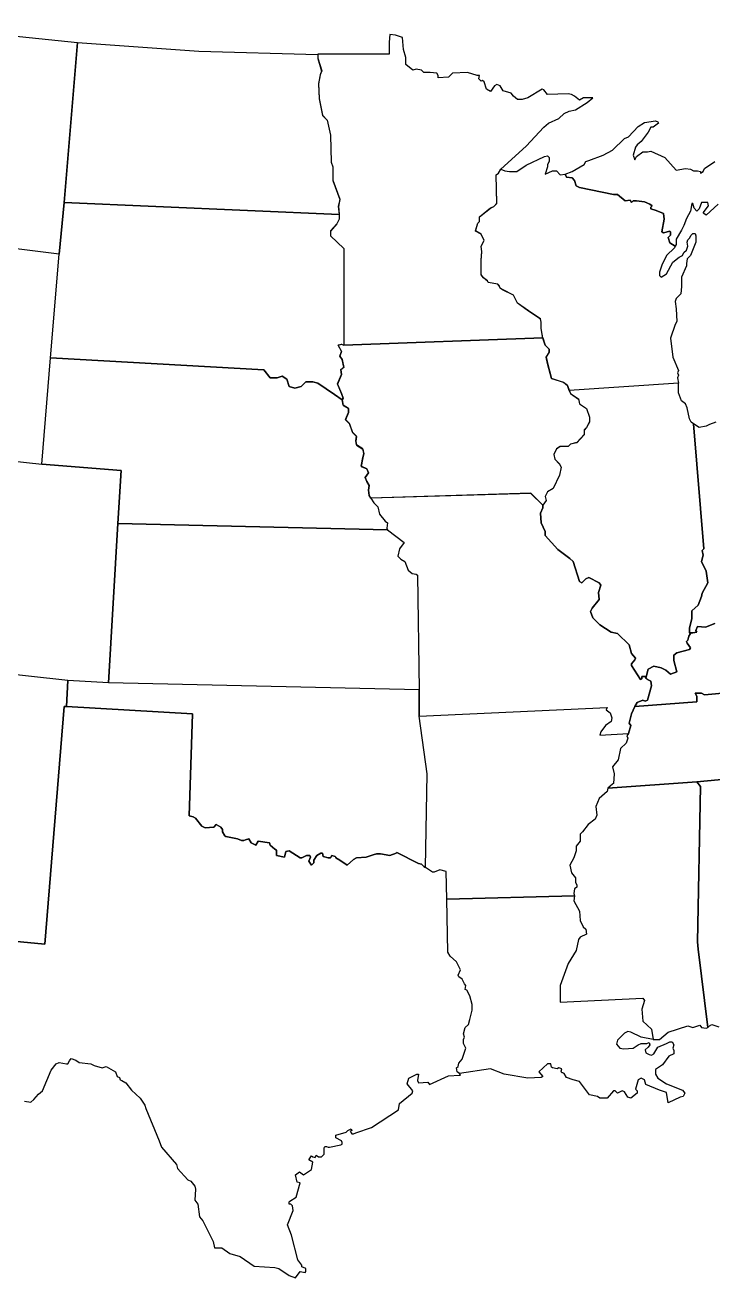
# Model space of a CAD drawing. Extents: x -21.6 to -5.8, y -9.1 to 1.5.
# Drawn here: x -15.98 to -11, y -8.3 to 0.78 of the extents above; entities that cross this region are included whole.
import ezdxf

# ---------------------------------------------------------------- set-up
doc = ezdxf.new("R2010")
doc.units = 0
doc.header["$MEASUREMENT"] = 0
doc.layers.add('BORDERS', color=18, linetype='CONTINUOUS')

msp = doc.modelspace()

# ---------------------------------------------------------------- linework, layer by layer
at = {"layer": 'BORDERS', "color": 7}
for points in [[(-16.8181, 0.7795), (-15.6009, 0.6531), (-15.6985, -0.5066), (-15.733, -0.8798), (-17.6219, -0.6444)], [(-10.9619, -0.5181), (-11.048, -0.5985), (-11.0652, -0.587), (-11.0709, -0.5813), (-11.0307, -0.5296), (-11.0365, -0.5066), (-11.0824, -0.5066), (-11.0996, -0.5525), (-11.1169, -0.5698), (-11.1341, -0.5468), (-11.1456, -0.5124), (-11.1513, -0.5124), (-11.1628, -0.5698), (-11.1915, -0.6214), (-11.2087, -0.6731), (-11.226, -0.7076), (-11.2661, -0.7707), (-11.2661, -0.8109), (-11.2719, -0.8224), (-11.3121, -0.7994), (-11.3236, -0.7592), (-11.3063, -0.742), (-11.3063, -0.719), (-11.3121, -0.7133), (-11.358, -0.7248), (-11.3695, -0.719), (-11.3523, -0.6272), (-11.358, -0.587), (-11.4097, -0.564), (-11.4499, -0.5525), (-11.4499, -0.5411), (-11.4384, -0.5296), (-11.4556, -0.5181), (-11.4958, -0.5009), (-11.5532, -0.4951), (-11.5762, -0.4951), (-11.5877, -0.5066), (-11.5991, -0.4894), (-11.6336, -0.4951), (-11.691, -0.4492), (-11.7197, -0.4492), (-11.9666, -0.3975), (-11.9896, -0.386), (-12.001, -0.3459), (-12.0183, -0.3286), (-12.0585, -0.3229), (-12.0699, -0.2999), (-12.0183, -0.2827), (-11.9896, -0.2655), (-11.9321, -0.231), (-11.9207, -0.2081), (-11.8977, -0.2023), (-11.7944, -0.1621), (-11.7255, -0.1277), (-11.6393, -0.0416), (-11.6106, -0.0301), (-11.5417, 0.0446), (-11.4958, 0.0733), (-11.4154, 0.0847), (-11.3982, 0.079), (-11.3925, 0.0675), (-11.4326, 0.0388), (-11.4499, 0.0388), (-11.4671, 0.0044), (-11.5188, -0.0645), (-11.5475, -0.0875), (-11.559, -0.1047), (-11.5762, -0.1621), (-11.5647, -0.1966), (-11.5532, -0.1736), (-11.5073, -0.1392), (-11.4728, -0.1392), (-11.4499, -0.1334), (-11.3465, -0.1794), (-11.2661, -0.2712), (-11.1972, -0.2597), (-11.1628, -0.2655), (-11.1398, -0.277), (-11.1169, -0.277), (-11.1111, -0.277), (-11.0882, -0.2827), (-11.0882, -0.2942), (-11.0709, -0.2827), (-11.0595, -0.2597), (-10.9848, -0.2081)], [(-10.9791, -2.097), (-11.025, -2.1142), (-11.048, -2.1257), (-11.0996, -2.1372), (-11.1398, -2.1085), (-11.0652, -3.0156), (-11.0767, -3.0271), (-11.0709, -3.0615), (-11.0824, -3.1075), (-11.048, -3.1764), (-11.0365, -3.2625), (-11.0767, -3.3371), (-11.0824, -3.3601), (-11.1054, -3.4232), (-11.1513, -3.4634), (-11.1513, -3.5209), (-11.1685, -3.5897), (-11.1685, -3.607), (-11.1685, -3.6242), (-11.1456, -3.6242), (-11.1169, -3.6185), (-11.1226, -3.607), (-11.1111, -3.5783), (-11.0537, -3.584), (-10.9848, -3.5553)], [(-10.9848, -3.5553), (-11.0537, -3.584), (-11.1111, -3.5783), (-11.1226, -3.607), (-11.1169, -3.6185), (-11.1456, -3.6242), (-11.1685, -3.6242), (-11.1628, -3.6299), (-11.1743, -3.6472), (-11.18, -3.6759), (-11.1915, -3.6874), (-11.1858, -3.6988), (-11.1628, -3.7333), (-11.1685, -3.7448), (-11.2604, -3.7677), (-11.2834, -3.785), (-11.2834, -3.8251), (-11.2604, -3.9055), (-11.3063, -3.9227), (-11.3408, -3.894), (-11.3752, -3.8768), (-11.4269, -3.8653), (-11.4671, -3.8883), (-11.4843, -3.9515), (-11.4786, -3.9572), (-11.4728, -3.9629), (-11.4499, -3.9744), (-11.4441, -4.0089), (-11.4728, -4.1122), (-11.4901, -4.118), (-11.5073, -4.1122), (-11.5475, -4.1294), (-11.5647, -4.1581), (-11.1169, -4.1237), (-11.1169, -4.0835), (-11.1284, -4.0605), (-11.0824, -4.0605), (-11.0595, -4.072), (-9.8021, -3.9572)], [(-9.8021, -3.9572), (-11.0595, -4.072), (-11.0824, -4.0605), (-11.1284, -4.0605), (-11.1169, -4.0835), (-11.1169, -4.1237), (-11.5647, -4.1581), (-11.5877, -4.2098), (-11.6049, -4.2787), (-11.5934, -4.2959), (-11.6106, -4.3534), (-11.6221, -4.3706), (-11.6164, -4.3878), (-11.6279, -4.4223), (-11.668, -4.4624), (-11.6853, -4.5428), (-11.7255, -4.5945), (-11.714, -4.6462), (-11.7197, -4.7151), (-11.7255, -4.7208), (-11.7599, -4.7495), (-11.1169, -4.7036), (-10.3188, -4.6289)], [(-15.9856, -7.0174), (-15.9396, -7.0231), (-15.9167, -7.0059), (-15.8822, -6.9657), (-15.8535, -6.9427), (-15.7904, -6.7934), (-15.7559, -6.7475), (-15.733, -6.736), (-15.6813, -6.7475), (-15.6698, -6.7475), (-15.6583, -6.7246), (-15.6468, -6.7073), (-15.6124, -6.7188), (-15.5894, -6.736), (-15.5033, -6.7475), (-15.4803, -6.759), (-15.4229, -6.7762), (-15.3942, -6.7647), (-15.3253, -6.8049), (-15.3138, -6.8394), (-15.2966, -6.8451), (-15.2909, -6.8623), (-15.2794, -6.8681), (-15.2507, -6.8853), (-15.2105, -6.937), (-15.1473, -6.9944), (-15.1129, -7.0461), (-15.1071, -7.069), (-15.0095, -7.3044), (-14.9923, -7.3504), (-14.8832, -7.4767), (-14.8775, -7.5054), (-14.8028, -7.5858), (-14.7799, -7.5972), (-14.7512, -7.6317), (-14.7454, -7.6547), (-14.7512, -7.735), (-14.7282, -7.7637), (-14.7167, -7.8556), (-14.6938, -7.8843), (-14.6191, -8.0336), (-14.6076, -8.0795), (-14.556, -8.0795), (-14.4986, -8.1197), (-14.4239, -8.1427), (-14.3206, -8.2116), (-14.1713, -8.2231), (-14.1426, -8.2288), (-14.068, -8.2805), (-14.022, -8.2977), (-13.9876, -8.2518), (-13.9531, -8.2575), (-13.9474, -8.2518), (-13.9474, -8.2288), (-13.9761, -8.2173), (-13.9761, -8.2058), (-14.0048, -8.1656), (-14.0507, -7.9877), (-14.0794, -7.913), (-14.0392, -7.8097), (-14.045, -7.7752), (-14.0565, -7.7637), (-14.068, -7.7637), (-14.068, -7.758), (-14.068, -7.7465), (-14.0622, -7.7408), (-14.0163, -7.7121), (-13.9876, -7.6087), (-14.0105, -7.603), (-14.022, -7.5513), (-13.9933, -7.5283), (-13.9646, -7.5513), (-13.9072, -7.5111), (-13.8957, -7.4595), (-13.9244, -7.4422), (-13.9072, -7.4135), (-13.8957, -7.4193), (-13.8785, -7.425), (-13.8727, -7.4078), (-13.8555, -7.4193), (-13.8326, -7.4193), (-13.8211, -7.4078), (-13.8153, -7.402), (-13.8153, -7.3561), (-13.8096, -7.3446), (-13.7981, -7.3446), (-13.7866, -7.3504), (-13.7751, -7.3504), (-13.6948, -7.3331), (-13.6833, -7.3274), (-13.6833, -7.3159), (-13.689, -7.3044), (-13.7292, -7.2815), (-13.7292, -7.2642), (-13.6546, -7.2413), (-13.6431, -7.2298), (-13.6201, -7.2183), (-13.6144, -7.2298), (-13.6259, -7.2355), (-13.6144, -7.2528), (-13.6029, -7.2528), (-13.5857, -7.247), (-13.4708, -7.2068), (-13.2756, -7.0805), (-13.2699, -7.0346), (-13.178, -6.96), (-13.1723, -6.9427), (-13.2125, -6.8911), (-13.201, -6.8509), (-13.1436, -6.8222), (-13.1321, -6.8222), (-13.1378, -6.8681), (-13.1321, -6.8853), (-13.0632, -6.8796), (-13.0517, -6.8968), (-12.9139, -6.8336), (-12.8335, -6.8279), (-12.8278, -6.8279), (-12.8335, -6.8164), (-12.8508, -6.8049), (-12.8565, -6.7762), (-12.845, -6.7647), (-12.8393, -6.7418), (-12.8163, -6.7131), (-12.7876, -6.6327), (-12.8048, -6.5982), (-12.8048, -6.5695), (-12.7991, -6.5523), (-12.8048, -6.5293), (-12.7934, -6.4834), (-12.7704, -6.4604), (-12.7589, -6.426), (-12.7417, -6.3571), (-12.7417, -6.3169), (-12.7589, -6.2538), (-12.7819, -6.2136), (-12.7934, -6.2078), (-12.7876, -6.1791), (-12.7991, -6.1676), (-12.8163, -6.1332), (-12.8393, -6.116), (-12.845, -6.1045), (-12.8278, -6.0643), (-12.8565, -6.0069), (-12.9024, -5.9667), (-12.9197, -5.938), (-12.9254, -5.5533), (-12.9312, -5.3524), (-12.9771, -5.3409), (-13.0173, -5.3581), (-13.0288, -5.3581), (-13.0804, -5.3237), (-13.0919, -5.3179), (-13.1091, -5.3007), (-13.1321, -5.2949), (-13.2871, -5.2146), (-13.2929, -5.2203), (-13.3388, -5.2375), (-13.4077, -5.226), (-13.4364, -5.226), (-13.4594, -5.2318), (-13.511, -5.249), (-13.5799, -5.2548), (-13.6029, -5.2662), (-13.6488, -5.3064), (-13.7005, -5.272), (-13.7292, -5.2548), (-13.7292, -5.249), (-13.7349, -5.2433), (-13.7579, -5.2375), (-13.7694, -5.2548), (-13.7866, -5.2548), (-13.8211, -5.2433), (-13.8268, -5.2203), (-13.8383, -5.2203), (-13.867, -5.2375), (-13.89, -5.272), (-13.89, -5.2892), (-13.9072, -5.3064), (-13.9244, -5.2777), (-13.9129, -5.249), (-13.9187, -5.2375), (-13.9416, -5.2375), (-13.9761, -5.2548), (-13.9876, -5.2548), (-14.068, -5.2031), (-14.0909, -5.2088), (-14.1024, -5.249), (-14.1598, -5.2375), (-14.1598, -5.1973), (-14.1713, -5.1916), (-14.2057, -5.1629), (-14.2115, -5.1457), (-14.2919, -5.1342), (-14.3091, -5.1629), (-14.3435, -5.1457), (-14.3608, -5.117), (-14.3837, -5.1227), (-14.3952, -5.1284), (-14.4124, -5.1284), (-14.4411, -5.117), (-14.5273, -5.0997), (-14.533, -5.094), (-14.5502, -5.0653), (-14.5502, -5.0481), (-14.5617, -5.0308), (-14.5962, -5.0136), (-14.6134, -5.0308), (-14.6765, -5.0366), (-14.6995, -5.0251), (-14.7454, -4.9677), (-14.7627, -4.9562), (-14.7914, -4.9505), (-14.7684, -4.2098), (-15.6813, -4.1581), (-15.6985, -4.1581), (-15.8363, -5.8806), (-16.9788, -5.7715)], [(-10.3188, -4.6289), (-11.1169, -4.7036), (-11.7599, -4.7495), (-11.7656, -4.7725), (-11.8231, -4.8241), (-11.846, -4.8816), (-11.8403, -4.9447), (-11.8518, -4.9734), (-11.9034, -5.0136), (-11.9436, -5.0653), (-11.9609, -5.0825), (-11.9609, -5.1342), (-11.9896, -5.1686), (-11.9896, -5.2031), (-12.0068, -5.2548), (-12.0355, -5.3064), (-12.024, -5.3638), (-11.9953, -5.3983), (-11.9953, -5.4327), (-11.9838, -5.45), (-11.9838, -5.4672), (-12.001, -5.4787), (-12.0068, -5.5131), (-12.001, -5.5303), (-12.0068, -5.5648), (-11.9666, -5.6394), (-11.9609, -5.7083), (-11.9379, -5.7543), (-11.9207, -5.7715), (-11.9149, -5.8059), (-11.9609, -5.8289), (-11.9723, -5.8461), (-11.9896, -5.9265), (-12.047, -6.0184), (-12.1044, -6.1791), (-12.1044, -6.2997), (-11.5073, -6.271), (-11.4958, -6.2882), (-11.513, -6.3514), (-11.5073, -6.4375), (-11.4441, -6.4949), (-11.4326, -6.5695), (-11.3867, -6.5695), (-11.3236, -6.5179), (-11.18, -6.4719), (-11.1456, -6.4834), (-11.0939, -6.4662), (-11.0824, -6.4834), (-11.048, -6.4892), (-11.0365, -6.4834), (-11.1054, -5.915), (-11.1111, -5.8633), (-11.0882, -4.738), (-11.1169, -4.7036), (-11.0882, -4.738), (-11.1111, -5.8633), (-11.1054, -5.915), (-11.0365, -6.4834), (-11.025, -6.4719), (-11.0078, -6.4604), (-10.9561, -6.4777)]]:
    msp.add_lwpolyline(points, dxfattribs=at)
for points in [[(-15.6985, -0.5066), (-15.6009, 0.6531), (-14.7225, 0.59), (-13.8613, 0.567), (-13.8613, 0.5383), (-13.8326, 0.4465), (-13.844, 0.4178), (-13.8555, 0.3546), (-13.8498, 0.2455), (-13.8268, 0.1249), (-13.7924, 0.0905), (-13.7694, -0.0186), (-13.7637, -0.2138), (-13.7522, -0.2483), (-13.7522, -0.3171), (-13.7522, -0.3459), (-13.7005, -0.4836), (-13.712, -0.5353), (-13.7062, -0.5927)], [(-13.6715, -1.5374), (-12.2304, -1.4873), (-12.2304, -1.4873), (-12.2419, -1.4184), (-12.2419, -1.3725), (-12.2476, -1.3495), (-12.3337, -1.2921), (-12.4141, -1.2347), (-12.4428, -1.1773), (-12.5232, -1.1371), (-12.5404, -1.1256), (-12.5462, -1.1084), (-12.5577, -1.0969), (-12.6266, -1.0854), (-12.6323, -1.0739), (-12.661, -1.0509), (-12.6782, -1.028), (-12.6782, -0.9246), (-12.6725, -0.8615), (-12.6782, -0.8213), (-12.6553, -0.7811), (-12.6782, -0.7352), (-12.7184, -0.7122), (-12.7012, -0.6548), (-12.6897, -0.6433), (-12.6897, -0.6089), (-12.6093, -0.5457), (-12.5864, -0.5342), (-12.5634, -0.5113), (-12.5691, -0.3046), (-12.5519, -0.2931), (-12.5347, -0.2644), (-12.351, -0.0979), (-12.2247, 0.0399), (-12.1902, 0.0686), (-12.1156, 0.1031), (-12.0754, 0.1375), (-12.0409, 0.1548), (-11.995, 0.1662), (-11.9089, 0.2179), (-11.8687, 0.2524), (-11.9376, 0.2524), (-11.9663, 0.2351), (-12.0007, 0.2638), (-12.0237, 0.2753), (-12.0467, 0.2811), (-12.196, 0.2753), (-12.2247, 0.3098), (-12.2361, 0.3155), (-12.3395, 0.2524), (-12.3797, 0.2409), (-12.4141, 0.2409), (-12.4428, 0.2638), (-12.4601, 0.2868), (-12.5175, 0.304), (-12.5404, 0.3385), (-12.5634, 0.35), (-12.5806, 0.3385), (-12.6093, 0.2983), (-12.638, 0.3155), (-12.6553, 0.3672), (-12.6667, 0.3787), (-12.6782, 0.3729), (-12.6955, 0.3901), (-12.6897, 0.4131), (-12.7069, 0.4131), (-12.7758, 0.4361), (-12.8849, 0.4303), (-12.9136, 0.4016), (-12.9883, 0.3959), (-12.9883, 0.4131), (-12.9997, 0.4303), (-13.0457, 0.4361), (-13.0916, 0.4361), (-13.1088, 0.4533), (-13.149, 0.459), (-13.172, 0.4533), (-13.2237, 0.4935), (-13.2237, 0.5452), (-13.2409, 0.6026), (-13.2466, 0.6887), (-13.2983, 0.7059), (-13.3385, 0.7117), (-13.3442, 0.6543), (-13.3442, 0.5681), (-13.861, 0.5681), (-13.861, 0.5394), (-13.8323, 0.4476), (-13.8437, 0.4189), (-13.8552, 0.3557), (-13.8495, 0.2466), (-13.8265, 0.126), (-13.7921, 0.0916), (-13.7691, -0.0175), (-13.7634, -0.2127), (-13.7519, -0.2471), (-13.7519, -0.316), (-13.7519, -0.3448), (-13.7002, -0.4825), (-13.7117, -0.5342), (-13.7059, -0.5916), (-13.7059, -0.6261), (-13.7232, -0.6605), (-13.7691, -0.7122), (-13.7691, -0.7466), (-13.6715, -0.8385)], [(-12.0412, -1.8673), (-12.0527, -1.8329), (-12.0814, -1.8099), (-12.1675, -1.7812), (-12.1963, -1.6721), (-12.2077, -1.6262), (-12.1848, -1.5917), (-12.1848, -1.5688), (-12.2135, -1.5401), (-12.2307, -1.4884), (-12.2422, -1.4195), (-12.2422, -1.3736), (-12.2479, -1.3506), (-12.334, -1.2932), (-12.4144, -1.2358), (-12.4431, -1.1784), (-12.5235, -1.1382), (-12.5407, -1.1267), (-12.5465, -1.1095), (-12.558, -1.098), (-12.6269, -1.0865), (-12.6326, -1.075), (-12.6613, -1.052), (-12.6785, -1.0291), (-12.6785, -0.9257), (-12.6728, -0.8626), (-12.6785, -0.8224), (-12.6556, -0.7822), (-12.6785, -0.7363), (-12.7187, -0.7133), (-12.7015, -0.6559), (-12.69, -0.6444), (-12.69, -0.61), (-12.6096, -0.5468), (-12.5867, -0.5353), (-12.5637, -0.5124), (-12.5694, -0.3057), (-12.5522, -0.2942), (-12.535, -0.2655), (-12.5063, -0.277), (-12.4718, -0.2827), (-12.4202, -0.2827), (-12.3513, -0.2368), (-12.2192, -0.1736), (-12.1963, -0.1679), (-12.1848, -0.1794), (-12.1848, -0.2081), (-12.1963, -0.231), (-12.1963, -0.2483), (-12.2135, -0.2999), (-12.1618, -0.277), (-12.1331, -0.277), (-12.1044, -0.3057), (-12.0699, -0.2999), (-12.0585, -0.3229), (-12.0183, -0.3286), (-12.001, -0.3459), (-11.9896, -0.386), (-11.9666, -0.3975), (-11.7197, -0.4492), (-11.691, -0.4492), (-11.6336, -0.4951), (-11.5991, -0.4894), (-11.5877, -0.5066), (-11.5762, -0.4951), (-11.5532, -0.4951), (-11.4958, -0.5009), (-11.4556, -0.5181), (-11.4384, -0.5296), (-11.4499, -0.5411), (-11.4499, -0.5525), (-11.4097, -0.564), (-11.358, -0.587), (-11.3523, -0.6272), (-11.3695, -0.719), (-11.358, -0.7248), (-11.3121, -0.7133), (-11.3063, -0.719), (-11.3063, -0.742), (-11.3236, -0.7592), (-11.3121, -0.7994), (-11.2719, -0.8224), (-11.2776, -0.8339), (-11.335, -0.8913), (-11.3695, -0.9602), (-11.3867, -1.0119), (-11.3867, -1.0348), (-11.3752, -1.0463), (-11.335, -1.0233), (-11.2891, -0.9372), (-11.2432, -0.9028), (-11.2202, -0.8913), (-11.2087, -0.8683), (-11.1915, -0.8511), (-11.18, -0.8224), (-11.1858, -0.7937), (-11.18, -0.7765), (-11.1685, -0.765), (-11.1571, -0.742), (-11.1456, -0.7305), (-11.1284, -0.7305), (-11.1226, -0.7478), (-11.1226, -0.7937), (-11.1628, -0.8913), (-11.1858, -0.9143), (-11.1915, -0.9487), (-11.1915, -0.9659), (-11.226, -1.0463), (-11.226, -1.1152), (-11.2317, -1.1669), (-11.2661, -1.2013), (-11.2719, -1.2243), (-11.2661, -1.276), (-11.2604, -1.3678), (-11.2719, -1.3908), (-11.3063, -1.4884), (-11.2891, -1.6262), (-11.2489, -1.7238), (-11.2547, -1.741), (-11.2489, -1.7582), (-11.2547, -1.7755), (-11.2489, -1.8157)], [(-15.7961, -1.6319), (-15.733, -0.8798), (-15.6985, -0.5066), (-13.7062, -0.5927), (-13.7062, -0.6272), (-13.7235, -0.6616), (-13.7694, -0.7133), (-13.7694, -0.7478), (-13.6718, -0.8396), (-13.6718, -1.5401), (-13.689, -1.5343), (-13.712, -1.5401), (-13.7005, -1.563), (-13.689, -1.586), (-13.7005, -1.6204), (-13.6833, -1.6434), (-13.6718, -1.7008), (-13.6948, -1.7181), (-13.689, -1.7525), (-13.7177, -1.8214), (-13.689, -1.8903), (-13.6775, -1.9247), (-13.6833, -1.9362), (-13.7407, -1.896), (-13.8613, -1.8157), (-13.8957, -1.8042), (-13.9474, -1.8042), (-13.9818, -1.8386), (-14.0278, -1.8501), (-14.068, -1.8386), (-14.0852, -1.7869), (-14.1196, -1.764), (-14.1541, -1.7755), (-14.2057, -1.7755), (-14.2517, -1.7181)], [(-15.8593, -2.4013), (-15.7961, -1.6319), (-15.733, -0.8798), (-17.6219, -0.6444), (-17.6448, -0.8396), (-17.7826, -1.7869), (-17.7884, -1.7869), (-17.8458, -2.1544), (-17.2831, -2.2463)], [(-12.2307, -1.4874), (-13.6718, -1.5391), (-12.2307, -1.4874), (-12.2135, -1.5391), (-12.1848, -1.5678), (-12.1848, -1.5908), (-12.2077, -1.6252), (-12.1963, -1.6712), (-12.1675, -1.7802), (-12.0814, -1.809), (-12.0527, -1.8319), (-12.0412, -1.8664), (-12.0298, -1.8893), (-11.9723, -1.9295), (-11.9666, -1.964), (-11.9149, -1.9984), (-11.892, -2.0616), (-11.892, -2.096), (-11.9149, -2.1362), (-11.9321, -2.1534), (-11.9321, -2.1879), (-11.9838, -2.2453), (-12.0298, -2.2568), (-12.047, -2.274), (-12.1044, -2.274), (-12.1331, -2.2912), (-12.1503, -2.3314), (-12.1446, -2.3659), (-12.1101, -2.4003), (-12.0986, -2.4233), (-12.1101, -2.4807), (-12.1561, -2.5783), (-12.1963, -2.6013), (-12.2135, -2.6357), (-12.2077, -2.6644), (-12.2307, -2.6989), (-12.3168, -2.6128), (-13.4766, -2.6472), (-13.4881, -2.63), (-13.4938, -2.5898), (-13.4881, -2.5553), (-13.5053, -2.5266), (-13.5168, -2.4979), (-13.4938, -2.4635), (-13.5053, -2.4348), (-13.5455, -2.4175), (-13.534, -2.3544), (-13.5283, -2.3257), (-13.534, -2.2912), (-13.5799, -2.2625), (-13.5857, -2.2338), (-13.5799, -2.1994), (-13.6086, -2.1707), (-13.6316, -2.1075), (-13.6603, -2.0788), (-13.6373, -2.0271), (-13.6373, -1.9984), (-13.6775, -1.9755), (-13.6833, -1.9353), (-13.6775, -1.9238), (-13.689, -1.8893), (-13.7177, -1.8204), (-13.689, -1.7515), (-13.6948, -1.7171), (-13.6718, -1.6999), (-13.6833, -1.6425), (-13.7005, -1.6195), (-13.689, -1.585), (-13.7005, -1.5621), (-13.712, -1.5391), (-13.689, -1.5334), (-13.6718, -1.5391)], [(-15.8593, -2.4013), (-15.7961, -1.6319), (-14.2517, -1.7181), (-14.2057, -1.7755), (-14.1541, -1.7755), (-14.1196, -1.764), (-14.0852, -1.7869), (-14.068, -1.8386), (-14.0278, -1.8501), (-13.9818, -1.8386), (-13.9474, -1.8042), (-13.8957, -1.8042), (-13.8613, -1.8157), (-13.7407, -1.896), (-13.6833, -1.9362), (-13.6775, -1.9764), (-13.6373, -1.9994), (-13.6373, -2.0281), (-13.6603, -2.0798), (-13.6316, -2.1085), (-13.6086, -2.1716), (-13.5799, -2.2003), (-13.5857, -2.2348), (-13.5799, -2.2635), (-13.534, -2.2922), (-13.5283, -2.3266), (-13.534, -2.3553), (-13.5455, -2.4185), (-13.5053, -2.4357), (-13.4938, -2.4644), (-13.5168, -2.4989), (-13.5053, -2.5276), (-13.4881, -2.5563), (-13.4938, -2.5907), (-13.4881, -2.6309), (-13.4766, -2.6482), (-13.4536, -2.6826), (-13.4249, -2.7113), (-13.4134, -2.763), (-13.3732, -2.8147), (-13.356, -2.8261), (-13.3618, -2.8663), (-13.356, -2.8778), (-15.3081, -2.8319), (-15.2851, -2.4472)], [(-11.2489, -1.8157), (-12.0412, -1.8673), (-12.0298, -1.8903), (-11.9723, -1.9305), (-11.9666, -1.9649), (-11.9149, -1.9994), (-11.892, -2.0625), (-11.892, -2.097), (-11.9149, -2.1372), (-11.9321, -2.1544), (-11.9321, -2.1888), (-11.9838, -2.2463), (-12.0298, -2.2577), (-12.047, -2.275), (-12.1044, -2.275), (-12.1331, -2.2922), (-12.1503, -2.3324), (-12.1446, -2.3668), (-12.1101, -2.4013), (-12.0986, -2.4242), (-12.1101, -2.4817), (-12.1561, -2.5793), (-12.1963, -2.6022), (-12.2135, -2.6367), (-12.2077, -2.6654), (-12.2307, -2.6998), (-12.2307, -2.7171), (-12.2479, -2.7572), (-12.2422, -2.8261), (-12.2135, -2.8893), (-12.2135, -2.918), (-12.1216, -3.0213), (-12.0355, -3.0845), (-12.0125, -3.1075), (-11.9666, -3.251), (-11.9494, -3.2625), (-11.9207, -3.2338), (-11.8977, -3.2223), (-11.8231, -3.2625), (-11.8116, -3.2797), (-11.8288, -3.3314), (-11.8231, -3.3831), (-11.8747, -3.4462), (-11.8862, -3.4692), (-11.869, -3.5151), (-11.8173, -3.5668), (-11.7369, -3.6185), (-11.691, -3.6299), (-11.6049, -3.7103), (-11.5877, -3.7735), (-11.559, -3.8079), (-11.5647, -3.8194), (-11.5877, -3.8481), (-11.5877, -3.8596), (-11.5245, -3.9629), (-11.513, -3.9572), (-11.513, -3.94), (-11.4901, -3.94), (-11.4843, -3.9515), (-11.4671, -3.8883), (-11.4269, -3.8653), (-11.3752, -3.8768), (-11.3408, -3.894), (-11.3063, -3.9227), (-11.2604, -3.9055), (-11.2834, -3.8251), (-11.2834, -3.785), (-11.2604, -3.7677), (-11.1685, -3.7448), (-11.1628, -3.7333), (-11.1858, -3.6988), (-11.1915, -3.6874), (-11.18, -3.6759), (-11.1743, -3.6472), (-11.1628, -3.6299), (-11.1685, -3.6242), (-11.1685, -3.607), (-11.1685, -3.5897), (-11.1513, -3.5209), (-11.1513, -3.4634), (-11.1054, -3.4232), (-11.0824, -3.3601), (-11.0767, -3.3371), (-11.0365, -3.2625), (-11.048, -3.1764), (-11.0824, -3.1075), (-11.0709, -3.0615), (-11.0767, -3.0271), (-11.0652, -3.0156), (-11.1398, -2.1085), (-11.1571, -2.097), (-11.1685, -2.074), (-11.1858, -1.9936), (-11.1972, -1.9649), (-11.226, -1.942), (-11.2489, -1.8846)], [(-17.4898, -3.7677), (-17.2831, -2.2463), (-15.8593, -2.4013), (-15.2851, -2.4472), (-15.3081, -2.8319), (-15.377, -3.9859), (-15.6698, -3.9687), (-17.4898, -3.7677), (-17.7941, -5.9265), (-17.5185, -5.9609), (-17.4956, -5.7887), (-16.9674, -5.8576), (-16.9731, -5.8519), (-16.9903, -5.8174), (-16.9731, -5.8002), (-16.9788, -5.7887), (-16.9903, -5.7772), (-16.9788, -5.7715), (-15.8363, -5.8806), (-15.6985, -4.1581), (-15.6813, -4.1581), (-15.6698, -3.9687)], [(-13.1264, -4.227), (-11.7656, -4.1639), (-11.7714, -4.1811), (-11.7427, -4.2041), (-11.7312, -4.2385), (-11.7369, -4.2672), (-11.7771, -4.2959), (-11.8116, -4.3419), (-11.8173, -4.3648), (-11.6106, -4.3534), (-11.5934, -4.2959), (-11.6049, -4.2787), (-11.5877, -4.2098), (-11.5647, -4.1581), (-11.5475, -4.1294), (-11.5073, -4.1122), (-11.4901, -4.118), (-11.4728, -4.1122), (-11.4441, -4.0089), (-11.4499, -3.9744), (-11.4728, -3.9629), (-11.4786, -3.9572), (-11.4843, -3.9515), (-11.4901, -3.94), (-11.513, -3.94), (-11.513, -3.9572), (-11.5245, -3.9629), (-11.5877, -3.8596), (-11.5877, -3.8481), (-11.5647, -3.8194), (-11.559, -3.8079), (-11.5877, -3.7735), (-11.6049, -3.7103), (-11.691, -3.6299), (-11.7369, -3.6185), (-11.8173, -3.5668), (-11.869, -3.5151), (-11.8862, -3.4692), (-11.8747, -3.4462), (-11.8231, -3.3831), (-11.8288, -3.3314), (-11.8116, -3.2797), (-11.8231, -3.2625), (-11.8977, -3.2223), (-11.9207, -3.2338), (-11.9494, -3.2625), (-11.9666, -3.251), (-12.0125, -3.1075), (-12.0355, -3.0845), (-12.1216, -3.0213), (-12.2135, -2.918), (-12.2135, -2.8893), (-12.2422, -2.8261), (-12.2479, -2.7572), (-12.2307, -2.7171), (-12.2307, -2.6998), (-12.3168, -2.6137), (-13.4766, -2.6482), (-13.4536, -2.6826), (-13.4249, -2.7113), (-13.4134, -2.763), (-13.3732, -2.8147), (-13.356, -2.8261), (-13.3618, -2.8663), (-13.356, -2.8778), (-13.2354, -2.9697), (-13.2699, -3.0156), (-13.2814, -3.0673), (-13.2584, -3.0902), (-13.2297, -3.1075), (-13.2067, -3.1706), (-13.178, -3.1936), (-13.1493, -3.1993), (-13.1378, -3.2051), (-13.1264, -4.0376)], [(-15.3081, -2.8319), (-13.356, -2.8778), (-13.2354, -2.9697), (-13.2699, -3.0156), (-13.2814, -3.0673), (-13.2584, -3.0902), (-13.2297, -3.1075), (-13.2067, -3.1706), (-13.178, -3.1936), (-13.1493, -3.1993), (-13.1378, -3.2051), (-13.1264, -4.0376), (-15.377, -3.9859)], [(-13.1264, -4.0376), (-15.377, -3.9859), (-15.6698, -3.9687), (-15.6813, -4.1581), (-14.7684, -4.2098), (-14.7914, -4.9505), (-14.7627, -4.9562), (-14.7454, -4.9677), (-14.6995, -5.0251), (-14.6765, -5.0366), (-14.6134, -5.0308), (-14.5962, -5.0136), (-14.5617, -5.0308), (-14.5502, -5.0481), (-14.5502, -5.0653), (-14.533, -5.094), (-14.5273, -5.0997), (-14.4411, -5.117), (-14.4124, -5.1284), (-14.3952, -5.1284), (-14.3837, -5.1227), (-14.3608, -5.117), (-14.3435, -5.1457), (-14.3091, -5.1629), (-14.2919, -5.1342), (-14.2115, -5.1457), (-14.2057, -5.1629), (-14.1713, -5.1916), (-14.1598, -5.1973), (-14.1598, -5.2375), (-14.1024, -5.249), (-14.0909, -5.2088), (-14.068, -5.2031), (-13.9876, -5.2548), (-13.9761, -5.2548), (-13.9416, -5.2375), (-13.9187, -5.2375), (-13.9129, -5.249), (-13.9244, -5.2777), (-13.9072, -5.3064), (-13.89, -5.2892), (-13.89, -5.272), (-13.867, -5.2375), (-13.8383, -5.2203), (-13.8268, -5.2203), (-13.8211, -5.2433), (-13.7866, -5.2548), (-13.7694, -5.2548), (-13.7579, -5.2375), (-13.7349, -5.2433), (-13.7292, -5.249), (-13.7292, -5.2548), (-13.7005, -5.272), (-13.6488, -5.3064), (-13.6029, -5.2662), (-13.5799, -5.2548), (-13.511, -5.249), (-13.4594, -5.2318), (-13.4364, -5.226), (-13.4077, -5.226), (-13.3388, -5.2375), (-13.2929, -5.2203), (-13.2871, -5.2146), (-13.1321, -5.2949), (-13.1091, -5.3007), (-13.0919, -5.3179), (-13.0804, -5.3237), (-13.0689, -4.6462), (-13.1264, -4.227)], [(-13.1264, -4.227), (-11.7656, -4.1639), (-11.7714, -4.1811), (-11.7427, -4.2041), (-11.7312, -4.2385), (-11.7369, -4.2672), (-11.7771, -4.2959), (-11.8116, -4.3419), (-11.8173, -4.3648), (-11.6106, -4.3534), (-11.6221, -4.3706), (-11.6164, -4.3878), (-11.6279, -4.4223), (-11.668, -4.4624), (-11.6853, -4.5428), (-11.7255, -4.5945), (-11.714, -4.6462), (-11.7197, -4.7151), (-11.7255, -4.7208), (-11.7599, -4.7495), (-11.7656, -4.7725), (-11.8231, -4.8241), (-11.846, -4.8816), (-11.8403, -4.9447), (-11.8518, -4.9734), (-11.9034, -5.0136), (-11.9436, -5.0653), (-11.9609, -5.0825), (-11.9609, -5.1342), (-11.9896, -5.1686), (-11.9896, -5.2031), (-12.0068, -5.2548), (-12.0355, -5.3064), (-12.024, -5.3638), (-11.9953, -5.3983), (-11.9953, -5.4327), (-11.9838, -5.45), (-11.9838, -5.4672), (-12.001, -5.4787), (-12.0068, -5.5131), (-12.001, -5.5303), (-12.9254, -5.5533), (-12.9312, -5.3524), (-12.9771, -5.3409), (-13.0173, -5.3581), (-13.0288, -5.3581), (-13.0804, -5.3237), (-13.0689, -4.6462)], [(-12.9254, -5.5533), (-12.001, -5.5303), (-12.0068, -5.5648), (-11.9666, -5.6394), (-11.9609, -5.7083), (-11.9379, -5.7543), (-11.9207, -5.7715), (-11.9149, -5.8059), (-11.9609, -5.8289), (-11.9723, -5.8461), (-11.9896, -5.9265), (-12.047, -6.0184), (-12.1044, -6.1791), (-12.1044, -6.2997), (-11.5073, -6.271), (-11.4958, -6.2882), (-11.513, -6.3514), (-11.5073, -6.4375), (-11.4441, -6.4949), (-11.4326, -6.5695), (-11.5188, -6.5523), (-11.5934, -6.5179), (-11.6164, -6.5121), (-11.6393, -6.5236), (-11.691, -6.5753), (-11.6968, -6.604), (-11.6738, -6.6327), (-11.6451, -6.6384), (-11.5762, -6.6327), (-11.5417, -6.6097), (-11.5188, -6.5982), (-11.4786, -6.5982), (-11.4614, -6.5925), (-11.4556, -6.6097), (-11.4671, -6.6269), (-11.4901, -6.6442), (-11.4843, -6.6671), (-11.4614, -6.6786), (-11.4441, -6.6844), (-11.4269, -6.6729), (-11.3982, -6.6269), (-11.335, -6.5982), (-11.3121, -6.5868), (-11.2949, -6.5868), (-11.2834, -6.6097), (-11.2891, -6.6327), (-11.2834, -6.6499), (-11.2834, -6.6729), (-11.3178, -6.6901), (-11.3638, -6.7533), (-11.4154, -6.7877), (-11.4154, -6.8222), (-11.3982, -6.8509), (-11.335, -6.8911), (-11.2202, -6.937), (-11.203, -6.96), (-11.2145, -6.9829), (-11.2374, -6.9887), (-11.3236, -7.0288), (-11.335, -6.9542), (-11.3867, -6.937), (-11.4843, -6.8968), (-11.4958, -6.8623), (-11.5188, -6.8509), (-11.5417, -6.8623), (-11.559, -6.9312), (-11.5475, -6.9427), (-11.5475, -6.96), (-11.5934, -6.9944), (-11.6164, -6.9887), (-11.6393, -6.9485), (-11.6566, -6.9427), (-11.691, -6.96), (-11.7082, -6.9427), (-11.7197, -6.9427), (-11.7656, -6.9944), (-11.8173, -6.9944), (-11.8345, -6.9829), (-11.892, -6.9714), (-11.9666, -6.8738), (-12.0125, -6.8623), (-12.0585, -6.8451), (-12.0757, -6.8164), (-12.0872, -6.8107), (-12.0929, -6.8107), (-12.0986, -6.7992), (-12.0929, -6.782), (-12.1159, -6.7762), (-12.1274, -6.782), (-12.1618, -6.7762), (-12.1675, -6.7705), (-12.1733, -6.7475), (-12.1963, -6.7475), (-12.2594, -6.8049), (-12.2307, -6.8394), (-12.2422, -6.8451), (-12.3398, -6.8509), (-12.512, -6.8222), (-12.6096, -6.782), (-12.8335, -6.8164), (-12.8508, -6.8049), (-12.8565, -6.7762), (-12.845, -6.7647), (-12.8393, -6.7418), (-12.8163, -6.7131), (-12.7876, -6.6327), (-12.8048, -6.5982), (-12.8048, -6.5695), (-12.7991, -6.5523), (-12.8048, -6.5293), (-12.7934, -6.4834), (-12.7704, -6.4604), (-12.7589, -6.426), (-12.7417, -6.3571), (-12.7417, -6.3169), (-12.7589, -6.2538), (-12.7819, -6.2136), (-12.7934, -6.2078), (-12.7876, -6.1791), (-12.7991, -6.1676), (-12.8163, -6.1332), (-12.8393, -6.116), (-12.845, -6.1045), (-12.8278, -6.0643), (-12.8565, -6.0069), (-12.9024, -5.9667), (-12.9197, -5.938)]]:
    msp.add_lwpolyline(points, close=True, dxfattribs=at)

doc.saveas('drawing.dxf')
